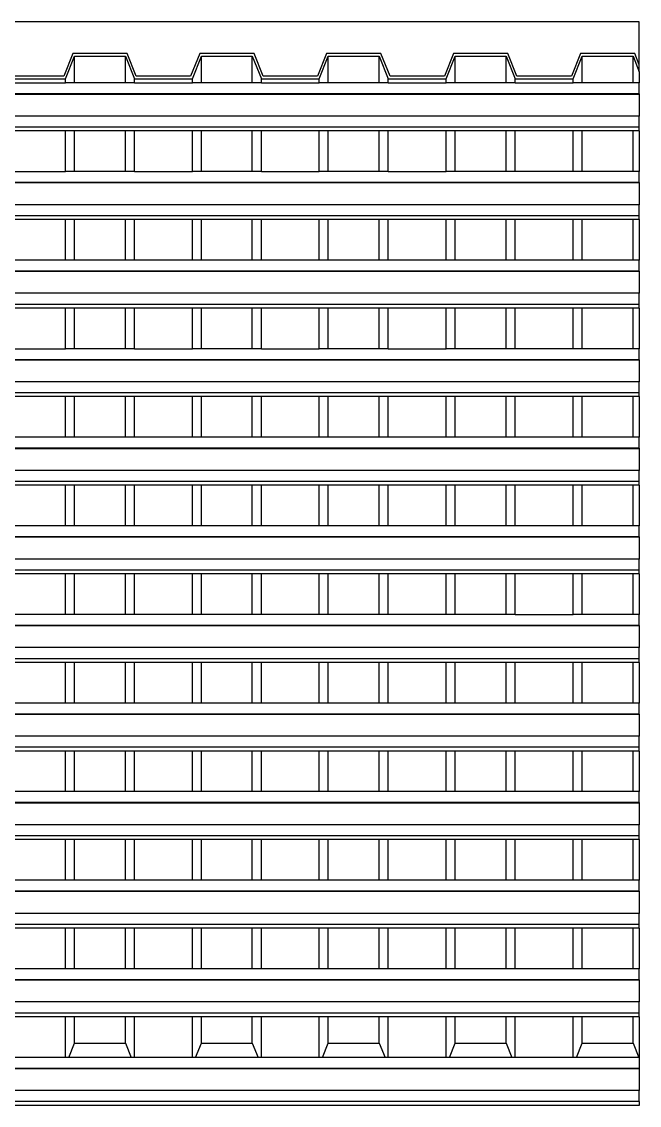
# Model space of a CAD drawing. Extents: x -34 to 34, y -12.8 to 11.9.
# Drawn here: x 19.647 to 21.021, y 9.51 to 11.923 of the extents above; entities that cross this region are included whole.
import ezdxf

# ---------------------------------------------------------------- set-up
doc = ezdxf.new("R2010")
doc.units = 0
doc.layers.get('0').update_dxf_attribs({"linetype": 'CONTINUOUS'})
doc.layers.add('SECTIONCUTEDGES', color=7, linetype='CONTINUOUS')

msp = doc.modelspace()

# ---------------------------------------------------------------- linework, layer by layer
for p, q in [((19.7645, 11.7867), (19.7645, 11.8463)), ((19.8777, 11.7867), (19.8777, 11.8463)), ((20.0469, 11.7867), (20.0469, 11.8463)), ((20.1601, 11.7867), (20.1601, 11.8463)), ((20.3293, 11.7867), (20.3293, 11.8463)), ((20.4425, 11.7867), (20.4425, 11.8463)), ((20.6117, 11.7867), (20.6117, 11.8463)), ((20.7249, 11.7867), (20.7249, 11.8463)), ((20.8941, 11.7867), (20.8941, 11.8463)), ((21.0073, 11.7867), (21.0073, 11.8463)), ((21.0213, 11.8111), (21.0213, 11.7867)), ((19.6155, 11.7867), (19.7443, 11.7867)), ((19.7443, 11.7867), (19.7443, 11.7956)), ((19.7645, 11.7867), (19.7443, 11.7867)), ((19.8777, 11.7867), (19.7645, 11.7867)), ((19.8979, 11.7867), (19.8777, 11.7867)), ((19.8979, 11.7867), (19.8979, 11.7956)), ((19.8979, 11.7867), (20.0267, 11.7867)), ((20.0267, 11.7867), (20.0267, 11.7956)), ((20.0469, 11.7867), (20.0267, 11.7867)), ((20.1601, 11.7867), (20.0469, 11.7867)), ((20.1803, 11.7867), (20.1601, 11.7867)), ((20.1803, 11.7867), (20.1803, 11.7956)), ((20.1803, 11.7867), (20.3091, 11.7867)), ((20.3091, 11.7867), (20.3091, 11.7956)), ((20.3293, 11.7867), (20.3091, 11.7867)), ((20.4425, 11.7867), (20.3293, 11.7867)), ((20.4627, 11.7867), (20.4425, 11.7867)), ((20.4627, 11.7867), (20.4627, 11.7956)), ((20.4627, 11.7867), (20.5915, 11.7867)), ((20.5915, 11.7867), (20.5915, 11.7956)), ((20.6117, 11.7867), (20.5915, 11.7867)), ((20.7249, 11.7867), (20.6117, 11.7867)), ((20.7451, 11.7867), (20.7249, 11.7867)), ((20.7451, 11.7867), (20.7451, 11.7956)), ((20.7451, 11.7867), (20.874, 11.7867)), ((20.874, 11.7867), (20.874, 11.7956)), ((20.8941, 11.7867), (20.874, 11.7867)), ((21.0073, 11.7867), (20.8941, 11.7867)), ((21.0213, 11.7867), (21.0073, 11.7867)), ((21.0213, 11.762), (21.0213, 11.7867)), ((21.0213, 11.762), (3.3268, 11.762)), ((21.0213, 11.7612), (3.3268, 11.7612)), ((21.0213, 11.762), (21.0213, 11.7612)), ((21.0213, 11.7612), (21.0213, 11.7127)), ((21.0213, 11.7127), (3.3268, 11.7127)), ((21.0213, 11.688), (21.0213, 11.7127)), ((21.0213, 11.688), (18.3268, 11.688)), ((21.0213, 11.6798), (21.0213, 11.688)), ((19.7443, 11.6798), (19.6155, 11.6798)), ((19.7443, 11.5894), (19.7443, 11.6798)), ((19.7645, 11.6798), (19.7443, 11.6798)), ((19.7645, 11.5894), (19.7645, 11.6798)), ((19.8777, 11.6798), (19.7645, 11.6798)), ((19.8777, 11.5894), (19.8777, 11.6798)), ((19.8979, 11.6798), (19.8777, 11.6798)), ((19.8979, 11.5894), (19.8979, 11.6798)), ((20.0267, 11.6798), (19.8979, 11.6798)), ((20.0267, 11.5894), (20.0267, 11.6798)), ((20.0469, 11.6798), (20.0267, 11.6798)), ((20.0469, 11.5894), (20.0469, 11.6798)), ((20.1601, 11.6798), (20.0469, 11.6798)), ((20.1601, 11.5894), (20.1601, 11.6798)), ((20.1803, 11.6798), (20.1601, 11.6798)), ((20.1803, 11.5894), (20.1803, 11.6798)), ((20.3091, 11.6798), (20.1803, 11.6798)), ((20.3091, 11.5894), (20.3091, 11.6798)), ((20.3293, 11.6798), (20.3091, 11.6798)), ((20.3293, 11.5894), (20.3293, 11.6798)), ((20.4425, 11.6798), (20.3293, 11.6798)), ((20.4425, 11.5894), (20.4425, 11.6798)), ((20.4627, 11.6798), (20.4425, 11.6798)), ((20.4627, 11.5894), (20.4627, 11.6798)), ((20.5915, 11.6798), (20.4627, 11.6798)), ((20.5915, 11.5894), (20.5915, 11.6798)), ((20.6117, 11.6798), (20.5915, 11.6798)), ((20.6117, 11.5894), (20.6117, 11.6798)), ((20.7249, 11.6798), (20.6117, 11.6798)), ((20.7249, 11.5894), (20.7249, 11.6798)), ((20.7451, 11.6798), (20.7249, 11.6798)), ((20.7451, 11.5894), (20.7451, 11.6798)), ((20.874, 11.6798), (20.7451, 11.6798)), ((20.874, 11.5894), (20.874, 11.6798)), ((20.8941, 11.6798), (20.874, 11.6798)), ((20.8941, 11.5894), (20.8941, 11.6798)), ((21.0073, 11.6798), (20.8941, 11.6798)), ((21.0073, 11.5894), (21.0073, 11.6798)), ((21.0213, 11.6798), (21.0073, 11.6798)), ((21.0213, 11.6798), (21.0213, 11.5894)), ((19.6155, 11.5894), (19.7443, 11.5894)), ((19.7645, 11.5894), (19.7443, 11.5894)), ((19.8777, 11.5894), (19.7645, 11.5894)), ((19.8979, 11.5894), (19.8777, 11.5894)), ((19.8979, 11.5894), (20.0267, 11.5894)), ((20.0469, 11.5894), (20.0267, 11.5894)), ((20.1601, 11.5894), (20.0469, 11.5894)), ((20.1803, 11.5894), (20.1601, 11.5894)), ((20.1803, 11.5894), (20.3091, 11.5894)), ((20.3293, 11.5894), (20.3091, 11.5894)), ((20.4425, 11.5894), (20.3293, 11.5894)), ((20.4627, 11.5894), (20.4425, 11.5894)), ((20.4627, 11.5894), (20.5915, 11.5894)), ((20.6117, 11.5894), (20.5915, 11.5894)), ((20.7249, 11.5894), (20.6117, 11.5894)), ((20.7451, 11.5894), (20.7249, 11.5894)), ((20.874, 11.5894), (20.7451, 11.5894)), ((20.8941, 11.5894), (20.874, 11.5894)), ((21.0073, 11.5894), (20.8941, 11.5894)), ((21.0213, 11.5894), (21.0073, 11.5894)), ((21.0213, 11.5647), (21.0213, 11.5894)), ((21.0213, 11.5647), (18.3268, 11.5647)), ((21.0213, 11.5639), (18.3268, 11.5639)), ((21.0213, 11.5647), (21.0213, 11.5639)), ((21.0213, 11.5639), (21.0213, 11.5154)), ((21.0213, 11.5154), (18.3268, 11.5154)), ((21.0213, 11.4907), (21.0213, 11.5154)), ((21.0213, 11.4907), (18.3268, 11.4907)), ((21.0213, 11.4825), (21.0213, 11.4907)), ((19.7443, 11.4825), (19.6155, 11.4825)), ((19.7443, 11.3921), (19.7443, 11.4825)), ((19.7645, 11.4825), (19.7443, 11.4825)), ((19.7645, 11.3921), (19.7645, 11.4825)), ((19.8777, 11.4825), (19.7645, 11.4825)), ((19.8777, 11.3921), (19.8777, 11.4825)), ((19.8979, 11.4825), (19.8777, 11.4825)), ((19.8979, 11.3921), (19.8979, 11.4825)), ((20.0267, 11.4825), (19.8979, 11.4825)), ((20.0267, 11.3921), (20.0267, 11.4825)), ((20.0469, 11.4825), (20.0267, 11.4825)), ((20.0469, 11.3921), (20.0469, 11.4825)), ((20.1601, 11.4825), (20.0469, 11.4825)), ((20.1601, 11.3921), (20.1601, 11.4825)), ((20.1803, 11.4825), (20.1601, 11.4825)), ((20.1803, 11.3921), (20.1803, 11.4825)), ((20.3091, 11.4825), (20.1803, 11.4825)), ((20.3091, 11.3921), (20.3091, 11.4825)), ((20.3293, 11.4825), (20.3091, 11.4825)), ((20.3293, 11.3921), (20.3293, 11.4825)), ((20.4425, 11.4825), (20.3293, 11.4825)), ((20.4425, 11.3921), (20.4425, 11.4825)), ((20.4627, 11.4825), (20.4425, 11.4825)), ((20.4627, 11.3921), (20.4627, 11.4825)), ((20.5915, 11.4825), (20.4627, 11.4825)), ((20.5915, 11.3921), (20.5915, 11.4825)), ((20.6117, 11.4825), (20.5915, 11.4825)), ((20.6117, 11.3921), (20.6117, 11.4825)), ((20.7249, 11.4825), (20.6117, 11.4825)), ((20.7249, 11.3921), (20.7249, 11.4825)), ((20.7451, 11.4825), (20.7249, 11.4825)), ((20.7451, 11.3921), (20.7451, 11.4825)), ((20.874, 11.4825), (20.7451, 11.4825)), ((20.874, 11.3921), (20.874, 11.4825)), ((20.8941, 11.4825), (20.874, 11.4825)), ((20.8941, 11.3921), (20.8941, 11.4825)), ((21.0073, 11.4825), (20.8941, 11.4825)), ((21.0073, 11.3921), (21.0073, 11.4825)), ((21.0213, 11.4825), (21.0073, 11.4825)), ((21.0213, 11.4825), (21.0213, 11.3921)), ((19.7443, 11.3921), (19.6155, 11.3921)), ((19.7645, 11.3921), (19.7443, 11.3921)), ((19.8777, 11.3921), (19.7645, 11.3921)), ((19.8979, 11.3921), (19.8777, 11.3921)), ((20.0267, 11.3921), (19.8979, 11.3921)), ((20.0469, 11.3921), (20.0267, 11.3921)), ((20.1601, 11.3921), (20.0469, 11.3921)), ((20.1803, 11.3921), (20.1601, 11.3921)), ((20.3091, 11.3921), (20.1803, 11.3921)), ((20.3293, 11.3921), (20.3091, 11.3921)), ((20.4425, 11.3921), (20.3293, 11.3921)), ((20.4627, 11.3921), (20.4425, 11.3921)), ((20.5915, 11.3921), (20.4627, 11.3921)), ((20.6117, 11.3921), (20.5915, 11.3921)), ((20.7249, 11.3921), (20.6117, 11.3921)), ((20.7451, 11.3921), (20.7249, 11.3921)), ((20.874, 11.3921), (20.7451, 11.3921)), ((20.8941, 11.3921), (20.874, 11.3921)), ((21.0073, 11.3921), (20.8941, 11.3921)), ((21.0213, 11.3921), (21.0073, 11.3921)), ((21.0213, 11.3674), (21.0213, 11.3921)), ((21.0213, 11.3674), (18.3268, 11.3674)), ((21.0213, 11.3674), (21.0213, 11.3666)), ((21.0213, 11.3666), (18.3268, 11.3666)), ((21.0213, 11.3666), (21.0213, 11.3181)), ((21.0213, 11.3181), (18.3268, 11.3181)), ((21.0213, 11.2935), (21.0213, 11.3181)), ((21.0213, 11.2935), (18.3268, 11.2935)), ((19.7443, 11.2852), (19.6155, 11.2852)), ((19.7443, 11.1948), (19.7443, 11.2852)), ((19.7645, 11.2852), (19.7443, 11.2852)), ((19.7645, 11.1948), (19.7645, 11.2852)), ((19.8777, 11.2852), (19.7645, 11.2852)), ((19.8777, 11.1948), (19.8777, 11.2852)), ((19.8979, 11.2852), (19.8777, 11.2852)), ((19.8979, 11.1948), (19.8979, 11.2852)), ((20.0267, 11.2852), (19.8979, 11.2852)), ((20.0267, 11.1948), (20.0267, 11.2852)), ((20.0469, 11.2852), (20.0267, 11.2852)), ((20.0469, 11.1948), (20.0469, 11.2852)), ((20.1601, 11.2852), (20.0469, 11.2852)), ((20.1601, 11.1948), (20.1601, 11.2852)), ((20.1803, 11.2852), (20.1601, 11.2852)), ((20.1803, 11.1948), (20.1803, 11.2852)), ((20.3091, 11.2852), (20.1803, 11.2852)), ((20.3091, 11.1948), (20.3091, 11.2852)), ((20.3293, 11.2852), (20.3091, 11.2852)), ((20.3293, 11.1948), (20.3293, 11.2852)), ((20.4425, 11.2852), (20.3293, 11.2852)), ((20.4425, 11.1948), (20.4425, 11.2852)), ((20.4627, 11.2852), (20.4425, 11.2852)), ((20.4627, 11.1948), (20.4627, 11.2852)), ((20.5915, 11.2852), (20.4627, 11.2852)), ((20.5915, 11.1948), (20.5915, 11.2852)), ((20.6117, 11.2852), (20.5915, 11.2852)), ((20.6117, 11.1948), (20.6117, 11.2852)), ((20.7249, 11.2852), (20.6117, 11.2852)), ((20.7249, 11.1948), (20.7249, 11.2852)), ((20.7451, 11.2852), (20.7249, 11.2852)), ((20.7451, 11.1948), (20.7451, 11.2852)), ((20.874, 11.2852), (20.7451, 11.2852)), ((20.874, 11.1948), (20.874, 11.2852)), ((20.8941, 11.2852), (20.874, 11.2852)), ((20.8941, 11.1948), (20.8941, 11.2852)), ((21.0073, 11.2852), (20.8941, 11.2852)), ((21.0073, 11.1948), (21.0073, 11.2852)), ((21.0213, 11.2852), (21.0073, 11.2852)), ((21.0213, 11.2852), (21.0213, 11.2935)), ((21.0213, 11.2852), (21.0213, 11.1948)), ((19.6155, 11.1948), (19.7443, 11.1948)), ((19.7645, 11.1948), (19.7443, 11.1948)), ((19.8777, 11.1948), (19.7645, 11.1948)), ((19.8979, 11.1948), (19.8777, 11.1948)), ((19.8979, 11.1948), (20.0267, 11.1948)), ((20.0469, 11.1948), (20.0267, 11.1948)), ((20.1601, 11.1948), (20.0469, 11.1948)), ((20.1803, 11.1948), (20.1601, 11.1948)), ((20.1803, 11.1948), (20.3091, 11.1948)), ((20.3293, 11.1948), (20.3091, 11.1948)), ((20.4425, 11.1948), (20.3293, 11.1948)), ((20.4627, 11.1948), (20.4425, 11.1948)), ((20.4627, 11.1948), (20.5915, 11.1948)), ((20.6117, 11.1948), (20.5915, 11.1948)), ((20.7249, 11.1948), (20.6117, 11.1948)), ((20.7451, 11.1948), (20.7249, 11.1948)), ((20.874, 11.1948), (20.7451, 11.1948)), ((20.8941, 11.1948), (20.874, 11.1948)), ((21.0073, 11.1948), (20.8941, 11.1948)), ((21.0213, 11.1948), (21.0073, 11.1948)), ((21.0213, 11.1702), (21.0213, 11.1948)), ((21.0213, 11.1702), (18.3268, 11.1702)), ((21.0213, 11.1693), (18.3268, 11.1693)), ((21.0213, 11.1702), (21.0213, 11.1693)), ((21.0213, 11.1693), (21.0213, 11.1208)), ((21.0213, 11.1208), (18.3268, 11.1208)), ((21.0213, 11.0962), (21.0213, 11.1208)), ((21.0213, 11.0962), (18.3268, 11.0962)), ((19.7443, 11.088), (19.6155, 11.088)), ((19.7443, 10.9975), (19.7443, 11.088)), ((19.7645, 11.088), (19.7443, 11.088)), ((19.7645, 10.9975), (19.7645, 11.088)), ((19.8777, 11.088), (19.7645, 11.088)), ((19.8777, 10.9975), (19.8777, 11.088)), ((19.8979, 11.088), (19.8777, 11.088)), ((19.8979, 10.9975), (19.8979, 11.088)), ((20.0267, 11.088), (19.8979, 11.088)), ((20.0267, 10.9975), (20.0267, 11.088)), ((20.0469, 11.088), (20.0267, 11.088)), ((20.0469, 10.9975), (20.0469, 11.088)), ((20.1601, 11.088), (20.0469, 11.088)), ((20.1601, 10.9975), (20.1601, 11.088)), ((20.1803, 11.088), (20.1601, 11.088)), ((20.1803, 10.9975), (20.1803, 11.088)), ((20.3091, 11.088), (20.1803, 11.088)), ((20.3091, 10.9975), (20.3091, 11.088)), ((20.3293, 11.088), (20.3091, 11.088)), ((20.3293, 10.9975), (20.3293, 11.088)), ((20.4425, 11.088), (20.3293, 11.088)), ((20.4425, 10.9975), (20.4425, 11.088)), ((20.4627, 11.088), (20.4425, 11.088)), ((20.4627, 10.9975), (20.4627, 11.088)), ((20.5915, 11.088), (20.4627, 11.088)), ((20.5915, 10.9975), (20.5915, 11.088)), ((20.6117, 11.088), (20.5915, 11.088)), ((20.6117, 10.9975), (20.6117, 11.088)), ((20.7249, 11.088), (20.6117, 11.088)), ((20.7249, 10.9975), (20.7249, 11.088)), ((20.7451, 11.088), (20.7249, 11.088)), ((20.7451, 10.9975), (20.7451, 11.088)), ((20.874, 11.088), (20.7451, 11.088)), ((20.874, 10.9975), (20.874, 11.088)), ((20.8941, 11.088), (20.874, 11.088)), ((20.8941, 10.9975), (20.8941, 11.088)), ((21.0073, 11.088), (20.8941, 11.088)), ((21.0073, 10.9975), (21.0073, 11.088)), ((21.0213, 11.088), (21.0073, 11.088)), ((21.0213, 11.088), (21.0213, 11.0962)), ((21.0213, 11.088), (21.0213, 10.9975)), ((19.7443, 10.9975), (19.6155, 10.9975)), ((19.7645, 10.9975), (19.7443, 10.9975)), ((19.8777, 10.9975), (19.7645, 10.9975)), ((19.8979, 10.9975), (19.8777, 10.9975)), ((20.0267, 10.9975), (19.8979, 10.9975)), ((20.0469, 10.9975), (20.0267, 10.9975)), ((20.1601, 10.9975), (20.0469, 10.9975)), ((20.1803, 10.9975), (20.1601, 10.9975)), ((20.3091, 10.9975), (20.1803, 10.9975)), ((20.3293, 10.9975), (20.3091, 10.9975)), ((20.4425, 10.9975), (20.3293, 10.9975)), ((20.4627, 10.9975), (20.4425, 10.9975)), ((20.5915, 10.9975), (20.4627, 10.9975)), ((20.6117, 10.9975), (20.5915, 10.9975)), ((20.7249, 10.9975), (20.6117, 10.9975)), ((20.7451, 10.9975), (20.7249, 10.9975)), ((20.874, 10.9975), (20.7451, 10.9975)), ((20.8941, 10.9975), (20.874, 10.9975)), ((21.0073, 10.9975), (20.8941, 10.9975)), ((21.0213, 10.9975), (21.0073, 10.9975)), ((21.0213, 10.9729), (21.0213, 10.9975)), ((21.0213, 10.9729), (18.3268, 10.9729)), ((21.0213, 10.9721), (18.3268, 10.9721)), ((21.0213, 10.9729), (21.0213, 10.9721)), ((21.0213, 10.9721), (21.0213, 10.9236)), ((21.0213, 10.9236), (18.3268, 10.9236)), ((21.0213, 10.8989), (21.0213, 10.9236)), ((21.0213, 10.8989), (18.3268, 10.8989)), ((19.7443, 10.8907), (19.6155, 10.8907)), ((19.7443, 10.8003), (19.7443, 10.8907)), ((19.7645, 10.8907), (19.7443, 10.8907)), ((19.7645, 10.8003), (19.7645, 10.8907)), ((19.8777, 10.8907), (19.7645, 10.8907)), ((19.8777, 10.8003), (19.8777, 10.8907)), ((19.8979, 10.8907), (19.8777, 10.8907)), ((19.8979, 10.8003), (19.8979, 10.8907)), ((20.0267, 10.8907), (19.8979, 10.8907)), ((20.0267, 10.8003), (20.0267, 10.8907)), ((20.0469, 10.8907), (20.0267, 10.8907)), ((20.0469, 10.8003), (20.0469, 10.8907)), ((20.1601, 10.8907), (20.0469, 10.8907)), ((20.1601, 10.8003), (20.1601, 10.8907)), ((20.1803, 10.8907), (20.1601, 10.8907)), ((20.1803, 10.8003), (20.1803, 10.8907)), ((20.3091, 10.8907), (20.1803, 10.8907)), ((20.3091, 10.8003), (20.3091, 10.8907)), ((20.3293, 10.8907), (20.3091, 10.8907)), ((20.3293, 10.8003), (20.3293, 10.8907)), ((20.4425, 10.8907), (20.3293, 10.8907)), ((20.4425, 10.8003), (20.4425, 10.8907)), ((20.4627, 10.8907), (20.4425, 10.8907)), ((20.4627, 10.8003), (20.4627, 10.8907)), ((20.5915, 10.8907), (20.4627, 10.8907)), ((20.5915, 10.8003), (20.5915, 10.8907)), ((20.6117, 10.8907), (20.5915, 10.8907)), ((20.6117, 10.8003), (20.6117, 10.8907)), ((20.7249, 10.8907), (20.6117, 10.8907)), ((20.7249, 10.8003), (20.7249, 10.8907)), ((20.7451, 10.8907), (20.7249, 10.8907)), ((20.7451, 10.8003), (20.7451, 10.8907)), ((20.874, 10.8907), (20.7451, 10.8907)), ((20.874, 10.8003), (20.874, 10.8907)), ((20.8941, 10.8907), (20.874, 10.8907)), ((20.8941, 10.8003), (20.8941, 10.8907)), ((21.0073, 10.8907), (20.8941, 10.8907)), ((21.0073, 10.8003), (21.0073, 10.8907)), ((21.0213, 10.8907), (21.0073, 10.8907)), ((21.0213, 10.8907), (21.0213, 10.8989)), ((21.0213, 10.8907), (21.0213, 10.8003)), ((19.7443, 10.8003), (19.6155, 10.8003)), ((19.7645, 10.8003), (19.7443, 10.8003)), ((19.8777, 10.8003), (19.7645, 10.8003)), ((19.8979, 10.8003), (19.8777, 10.8003)), ((20.0267, 10.8003), (19.8979, 10.8003)), ((20.0469, 10.8003), (20.0267, 10.8003)), ((20.1601, 10.8003), (20.0469, 10.8003)), ((20.1803, 10.8003), (20.1601, 10.8003)), ((20.3091, 10.8003), (20.1803, 10.8003)), ((20.3293, 10.8003), (20.3091, 10.8003)), ((20.4425, 10.8003), (20.3293, 10.8003)), ((20.4627, 10.8003), (20.4425, 10.8003)), ((20.5915, 10.8003), (20.4627, 10.8003)), ((20.6117, 10.8003), (20.5915, 10.8003)), ((20.7249, 10.8003), (20.6117, 10.8003)), ((20.7451, 10.8003), (20.7249, 10.8003)), ((20.874, 10.8003), (20.7451, 10.8003)), ((20.8941, 10.8003), (20.874, 10.8003)), ((21.0073, 10.8003), (20.8941, 10.8003)), ((21.0213, 10.8003), (21.0073, 10.8003)), ((21.0213, 10.7756), (21.0213, 10.8003)), ((21.0213, 10.7756), (18.3268, 10.7756)), ((21.0213, 10.7748), (18.3268, 10.7748)), ((21.0213, 10.7756), (21.0213, 10.7748)), ((21.0213, 10.7748), (21.0213, 10.7263)), ((21.0213, 10.7263), (18.3268, 10.7263)), ((21.0213, 10.7016), (21.0213, 10.7263)), ((21.0213, 10.7016), (18.3268, 10.7016)), ((19.7443, 10.6934), (19.6155, 10.6934)), ((19.7443, 10.603), (19.7443, 10.6934)), ((19.7645, 10.6934), (19.7443, 10.6934)), ((19.7645, 10.603), (19.7645, 10.6934)), ((19.8777, 10.6934), (19.7645, 10.6934)), ((19.8777, 10.603), (19.8777, 10.6934)), ((19.8979, 10.6934), (19.8777, 10.6934)), ((19.8979, 10.603), (19.8979, 10.6934)), ((20.0267, 10.6934), (19.8979, 10.6934)), ((20.0267, 10.603), (20.0267, 10.6934)), ((20.0469, 10.6934), (20.0267, 10.6934)), ((20.0469, 10.603), (20.0469, 10.6934)), ((20.1601, 10.6934), (20.0469, 10.6934)), ((20.1601, 10.603), (20.1601, 10.6934)), ((20.1803, 10.6934), (20.1601, 10.6934)), ((20.1803, 10.603), (20.1803, 10.6934)), ((20.3091, 10.6934), (20.1803, 10.6934)), ((20.3091, 10.603), (20.3091, 10.6934)), ((20.3293, 10.6934), (20.3091, 10.6934)), ((20.3293, 10.603), (20.3293, 10.6934)), ((20.4425, 10.6934), (20.3293, 10.6934)), ((20.4425, 10.603), (20.4425, 10.6934)), ((20.4627, 10.6934), (20.4425, 10.6934)), ((20.4627, 10.603), (20.4627, 10.6934)), ((20.5915, 10.6934), (20.4627, 10.6934)), ((20.5915, 10.603), (20.5915, 10.6934)), ((20.6117, 10.6934), (20.5915, 10.6934)), ((20.6117, 10.603), (20.6117, 10.6934)), ((20.7249, 10.6934), (20.6117, 10.6934)), ((20.7249, 10.603), (20.7249, 10.6934)), ((20.7451, 10.6934), (20.7249, 10.6934)), ((20.7451, 10.603), (20.7451, 10.6934)), ((20.874, 10.6934), (20.7451, 10.6934)), ((20.874, 10.603), (20.874, 10.6934)), ((20.8941, 10.6934), (20.874, 10.6934)), ((20.8941, 10.603), (20.8941, 10.6934)), ((21.0073, 10.6934), (20.8941, 10.6934)), ((21.0073, 10.603), (21.0073, 10.6934)), ((21.0213, 10.6934), (21.0073, 10.6934)), ((21.0213, 10.6934), (21.0213, 10.7016)), ((21.0213, 10.6934), (21.0213, 10.603)), ((19.7443, 10.603), (19.6155, 10.603)), ((19.7645, 10.603), (19.7443, 10.603)), ((19.8777, 10.603), (19.7645, 10.603)), ((19.8979, 10.603), (19.8777, 10.603)), ((20.0267, 10.603), (19.8979, 10.603)), ((20.0469, 10.603), (20.0267, 10.603)), ((20.1601, 10.603), (20.0469, 10.603)), ((20.1803, 10.603), (20.1601, 10.603)), ((20.3091, 10.603), (20.1803, 10.603)), ((20.3293, 10.603), (20.3091, 10.603)), ((20.4425, 10.603), (20.3293, 10.603)), ((20.4627, 10.603), (20.4425, 10.603)), ((20.5915, 10.603), (20.4627, 10.603)), ((20.6117, 10.603), (20.5915, 10.603)), ((20.7249, 10.603), (20.6117, 10.603)), ((20.7451, 10.603), (20.7249, 10.603)), ((20.7451, 10.603), (20.874, 10.603)), ((20.8941, 10.603), (20.874, 10.603)), ((21.0073, 10.603), (20.8941, 10.603)), ((21.0213, 10.603), (21.0073, 10.603)), ((21.0213, 10.5783), (21.0213, 10.603)), ((21.0213, 10.5783), (18.3268, 10.5783)), ((21.0213, 10.5775), (18.3268, 10.5775)), ((21.0213, 10.5783), (21.0213, 10.5775)), ((21.0213, 10.5775), (21.0213, 10.529)), ((21.0213, 10.529), (18.3268, 10.529)), ((21.0213, 10.5043), (21.0213, 10.529)), ((21.0213, 10.5043), (18.3268, 10.5043)), ((21.0213, 10.4961), (21.0213, 10.5043)), ((19.7443, 10.4961), (19.6155, 10.4961)), ((19.7443, 10.4057), (19.7443, 10.4961)), ((19.7645, 10.4961), (19.7443, 10.4961)), ((19.7645, 10.4057), (19.7645, 10.4961)), ((19.8777, 10.4961), (19.7645, 10.4961)), ((19.8777, 10.4057), (19.8777, 10.4961)), ((19.8979, 10.4961), (19.8777, 10.4961)), ((19.8979, 10.4057), (19.8979, 10.4961)), ((20.0267, 10.4961), (19.8979, 10.4961)), ((20.0267, 10.4057), (20.0267, 10.4961)), ((20.0469, 10.4961), (20.0267, 10.4961)), ((20.0469, 10.4057), (20.0469, 10.4961)), ((20.1601, 10.4961), (20.0469, 10.4961)), ((20.1601, 10.4057), (20.1601, 10.4961)), ((20.1803, 10.4961), (20.1601, 10.4961)), ((20.1803, 10.4057), (20.1803, 10.4961)), ((20.3091, 10.4961), (20.1803, 10.4961)), ((20.3091, 10.4057), (20.3091, 10.4961)), ((20.3293, 10.4961), (20.3091, 10.4961)), ((20.3293, 10.4057), (20.3293, 10.4961)), ((20.4425, 10.4961), (20.3293, 10.4961)), ((20.4425, 10.4057), (20.4425, 10.4961)), ((20.4627, 10.4961), (20.4425, 10.4961)), ((20.4627, 10.4057), (20.4627, 10.4961)), ((20.5915, 10.4961), (20.4627, 10.4961)), ((20.5915, 10.4057), (20.5915, 10.4961)), ((20.6117, 10.4961), (20.5915, 10.4961)), ((20.6117, 10.4057), (20.6117, 10.4961)), ((20.7249, 10.4961), (20.6117, 10.4961)), ((20.7249, 10.4057), (20.7249, 10.4961)), ((20.7451, 10.4961), (20.7249, 10.4961)), ((20.7451, 10.4057), (20.7451, 10.4961)), ((20.874, 10.4961), (20.7451, 10.4961)), ((20.874, 10.4057), (20.874, 10.4961)), ((20.8941, 10.4961), (20.874, 10.4961)), ((20.8941, 10.4057), (20.8941, 10.4961)), ((21.0073, 10.4961), (20.8941, 10.4961)), ((21.0073, 10.4057), (21.0073, 10.4961)), ((21.0213, 10.4961), (21.0073, 10.4961)), ((21.0213, 10.4961), (21.0213, 10.4057)), ((19.7443, 10.4057), (19.6155, 10.4057)), ((19.7645, 10.4057), (19.7443, 10.4057)), ((19.8777, 10.4057), (19.7645, 10.4057)), ((19.8979, 10.4057), (19.8777, 10.4057)), ((20.0267, 10.4057), (19.8979, 10.4057)), ((20.0469, 10.4057), (20.0267, 10.4057)), ((20.1601, 10.4057), (20.0469, 10.4057)), ((20.1803, 10.4057), (20.1601, 10.4057)), ((20.3091, 10.4057), (20.1803, 10.4057)), ((20.3293, 10.4057), (20.3091, 10.4057)), ((20.4425, 10.4057), (20.3293, 10.4057)), ((20.4627, 10.4057), (20.4425, 10.4057)), ((20.5915, 10.4057), (20.4627, 10.4057)), ((20.6117, 10.4057), (20.5915, 10.4057)), ((20.7249, 10.4057), (20.6117, 10.4057)), ((20.7451, 10.4057), (20.7249, 10.4057)), ((20.874, 10.4057), (20.7451, 10.4057)), ((20.8941, 10.4057), (20.874, 10.4057)), ((21.0073, 10.4057), (20.8941, 10.4057)), ((21.0213, 10.4057), (21.0073, 10.4057)), ((21.0213, 10.381), (21.0213, 10.4057)), ((21.0213, 10.381), (18.3268, 10.381)), ((21.0213, 10.3802), (18.3268, 10.3802)), ((21.0213, 10.381), (21.0213, 10.3802)), ((21.0213, 10.3802), (21.0213, 10.3317)), ((21.0213, 10.3317), (18.3268, 10.3317)), ((21.0213, 10.3071), (21.0213, 10.3317)), ((21.0213, 10.3071), (18.3268, 10.3071)), ((21.0213, 10.2988), (21.0213, 10.3071)), ((19.7443, 10.2988), (19.6155, 10.2988)), ((19.7443, 10.2084), (19.7443, 10.2988)), ((19.7645, 10.2988), (19.7443, 10.2988)), ((19.7645, 10.2084), (19.7645, 10.2988)), ((19.8777, 10.2988), (19.7645, 10.2988)), ((19.8777, 10.2084), (19.8777, 10.2988)), ((19.8979, 10.2988), (19.8777, 10.2988)), ((19.8979, 10.2084), (19.8979, 10.2988)), ((20.0267, 10.2988), (19.8979, 10.2988)), ((20.0267, 10.2084), (20.0267, 10.2988)), ((20.0469, 10.2988), (20.0267, 10.2988)), ((20.0469, 10.2084), (20.0469, 10.2988)), ((20.1601, 10.2988), (20.0469, 10.2988)), ((20.1601, 10.2084), (20.1601, 10.2988)), ((20.1803, 10.2988), (20.1601, 10.2988)), ((20.1803, 10.2084), (20.1803, 10.2988)), ((20.3091, 10.2988), (20.1803, 10.2988)), ((20.3091, 10.2084), (20.3091, 10.2988)), ((20.3293, 10.2988), (20.3091, 10.2988)), ((20.3293, 10.2084), (20.3293, 10.2988)), ((20.4425, 10.2988), (20.3293, 10.2988)), ((20.4425, 10.2084), (20.4425, 10.2988)), ((20.4627, 10.2988), (20.4425, 10.2988)), ((20.4627, 10.2084), (20.4627, 10.2988)), ((20.5915, 10.2988), (20.4627, 10.2988)), ((20.5915, 10.2084), (20.5915, 10.2988)), ((20.6117, 10.2988), (20.5915, 10.2988)), ((20.6117, 10.2084), (20.6117, 10.2988)), ((20.7249, 10.2988), (20.6117, 10.2988)), ((20.7249, 10.2084), (20.7249, 10.2988)), ((20.7451, 10.2988), (20.7249, 10.2988)), ((20.7451, 10.2084), (20.7451, 10.2988)), ((20.874, 10.2988), (20.7451, 10.2988)), ((20.874, 10.2084), (20.874, 10.2988)), ((20.8941, 10.2988), (20.874, 10.2988)), ((20.8941, 10.2084), (20.8941, 10.2988)), ((21.0073, 10.2988), (20.8941, 10.2988)), ((21.0073, 10.2084), (21.0073, 10.2988)), ((21.0213, 10.2988), (21.0073, 10.2988)), ((21.0213, 10.2988), (21.0213, 10.2084)), ((19.7443, 10.2084), (19.6155, 10.2084)), ((19.7645, 10.2084), (19.7443, 10.2084)), ((19.8777, 10.2084), (19.7645, 10.2084)), ((19.8979, 10.2084), (19.8777, 10.2084)), ((20.0267, 10.2084), (19.8979, 10.2084)), ((20.0469, 10.2084), (20.0267, 10.2084)), ((20.1601, 10.2084), (20.0469, 10.2084)), ((20.1803, 10.2084), (20.1601, 10.2084)), ((20.3091, 10.2084), (20.1803, 10.2084)), ((20.3293, 10.2084), (20.3091, 10.2084)), ((20.4425, 10.2084), (20.3293, 10.2084)), ((20.4627, 10.2084), (20.4425, 10.2084)), ((20.5915, 10.2084), (20.4627, 10.2084)), ((20.6117, 10.2084), (20.5915, 10.2084)), ((20.7249, 10.2084), (20.6117, 10.2084)), ((20.7451, 10.2084), (20.7249, 10.2084)), ((20.874, 10.2084), (20.7451, 10.2084)), ((20.8941, 10.2084), (20.874, 10.2084)), ((21.0073, 10.2084), (20.8941, 10.2084)), ((21.0213, 10.2084), (21.0073, 10.2084)), ((21.0213, 10.1838), (21.0213, 10.2084)), ((21.0213, 10.1838), (18.3268, 10.1838)), ((21.0213, 10.1829), (18.3268, 10.1829)), ((21.0213, 10.1838), (21.0213, 10.1829)), ((21.0213, 10.1829), (21.0213, 10.1344)), ((21.0213, 10.1344), (18.3268, 10.1344)), ((21.0213, 10.1098), (21.0213, 10.1344)), ((21.0213, 10.1098), (18.3268, 10.1098)), ((19.7443, 10.1016), (19.6155, 10.1016)), ((19.7443, 10.0112), (19.7443, 10.1016)), ((19.7645, 10.1016), (19.7443, 10.1016)), ((19.7645, 10.0112), (19.7645, 10.1016)), ((19.8777, 10.1016), (19.7645, 10.1016)), ((19.8777, 10.0112), (19.8777, 10.1016)), ((19.8979, 10.1016), (19.8777, 10.1016)), ((19.8979, 10.0112), (19.8979, 10.1016)), ((20.0267, 10.1016), (19.8979, 10.1016)), ((20.0267, 10.0112), (20.0267, 10.1016)), ((20.0469, 10.1016), (20.0267, 10.1016)), ((20.0469, 10.0112), (20.0469, 10.1016)), ((20.1601, 10.1016), (20.0469, 10.1016)), ((20.1601, 10.0112), (20.1601, 10.1016)), ((20.1803, 10.1016), (20.1601, 10.1016)), ((20.1803, 10.0112), (20.1803, 10.1016)), ((20.3091, 10.1016), (20.1803, 10.1016)), ((20.3091, 10.0112), (20.3091, 10.1016)), ((20.3293, 10.1016), (20.3091, 10.1016)), ((20.3293, 10.0112), (20.3293, 10.1016)), ((20.4425, 10.1016), (20.3293, 10.1016)), ((20.4425, 10.0112), (20.4425, 10.1016)), ((20.4627, 10.1016), (20.4425, 10.1016)), ((20.4627, 10.0112), (20.4627, 10.1016)), ((20.5915, 10.1016), (20.4627, 10.1016)), ((20.5915, 10.0112), (20.5915, 10.1016)), ((20.6117, 10.1016), (20.5915, 10.1016)), ((20.6117, 10.0112), (20.6117, 10.1016)), ((20.7249, 10.1016), (20.6117, 10.1016)), ((20.7249, 10.0112), (20.7249, 10.1016)), ((20.7451, 10.1016), (20.7249, 10.1016)), ((20.7451, 10.0112), (20.7451, 10.1016)), ((20.874, 10.1016), (20.7451, 10.1016)), ((20.874, 10.0112), (20.874, 10.1016)), ((20.8941, 10.1016), (20.874, 10.1016)), ((20.8941, 10.0112), (20.8941, 10.1016)), ((21.0073, 10.1016), (20.8941, 10.1016)), ((21.0073, 10.0112), (21.0073, 10.1016)), ((21.0213, 10.1016), (21.0073, 10.1016)), ((21.0213, 10.1016), (21.0213, 10.1098)), ((21.0213, 10.1016), (21.0213, 10.0112)), ((19.7443, 10.0112), (19.6155, 10.0112)), ((19.7645, 10.0112), (19.7443, 10.0112)), ((19.8777, 10.0112), (19.7645, 10.0112)), ((19.8979, 10.0112), (19.8777, 10.0112)), ((20.0267, 10.0112), (19.8979, 10.0112)), ((20.0469, 10.0112), (20.0267, 10.0112)), ((20.1601, 10.0112), (20.0469, 10.0112)), ((20.1803, 10.0112), (20.1601, 10.0112)), ((20.3091, 10.0112), (20.1803, 10.0112)), ((20.3293, 10.0112), (20.3091, 10.0112)), ((20.4425, 10.0112), (20.3293, 10.0112)), ((20.4627, 10.0112), (20.4425, 10.0112)), ((20.5915, 10.0112), (20.4627, 10.0112)), ((20.6117, 10.0112), (20.5915, 10.0112)), ((20.7249, 10.0112), (20.6117, 10.0112)), ((20.7451, 10.0112), (20.7249, 10.0112)), ((20.874, 10.0112), (20.7451, 10.0112)), ((20.8941, 10.0112), (20.874, 10.0112)), ((21.0073, 10.0112), (20.8941, 10.0112)), ((21.0213, 10.0112), (21.0073, 10.0112)), ((21.0213, 9.9865), (21.0213, 10.0112)), ((21.0213, 9.9865), (18.3268, 9.9865)), ((21.0213, 9.9857), (18.3268, 9.9857)), ((21.0213, 9.9865), (21.0213, 9.9857)), ((21.0213, 9.9857), (21.0213, 9.9372)), ((21.0213, 9.9372), (18.3268, 9.9372)), ((21.0213, 9.9125), (21.0213, 9.9372)), ((21.0213, 9.9125), (18.3268, 9.9125)), ((19.7443, 9.9043), (19.6155, 9.9043)), ((19.7443, 9.8139), (19.7443, 9.9043)), ((19.7645, 9.9043), (19.7443, 9.9043)), ((19.7645, 9.8139), (19.7645, 9.9043)), ((19.8777, 9.9043), (19.7645, 9.9043)), ((19.8777, 9.8139), (19.8777, 9.9043)), ((19.8979, 9.9043), (19.8777, 9.9043)), ((19.8979, 9.8139), (19.8979, 9.9043)), ((20.0267, 9.9043), (19.8979, 9.9043)), ((20.0267, 9.8139), (20.0267, 9.9043)), ((20.0469, 9.9043), (20.0267, 9.9043)), ((20.0469, 9.8139), (20.0469, 9.9043)), ((20.1601, 9.9043), (20.0469, 9.9043)), ((20.1601, 9.8139), (20.1601, 9.9043)), ((20.1803, 9.9043), (20.1601, 9.9043)), ((20.1803, 9.8139), (20.1803, 9.9043)), ((20.3091, 9.9043), (20.1803, 9.9043)), ((20.3091, 9.8139), (20.3091, 9.9043)), ((20.3293, 9.9043), (20.3091, 9.9043)), ((20.3293, 9.8139), (20.3293, 9.9043)), ((20.4425, 9.9043), (20.3293, 9.9043)), ((20.4425, 9.8139), (20.4425, 9.9043)), ((20.4627, 9.9043), (20.4425, 9.9043)), ((20.4627, 9.8139), (20.4627, 9.9043)), ((20.5915, 9.9043), (20.4627, 9.9043)), ((20.5915, 9.8139), (20.5915, 9.9043)), ((20.6117, 9.9043), (20.5915, 9.9043)), ((20.6117, 9.8139), (20.6117, 9.9043)), ((20.7249, 9.9043), (20.6117, 9.9043)), ((20.7249, 9.8139), (20.7249, 9.9043)), ((20.7451, 9.9043), (20.7249, 9.9043)), ((20.7451, 9.8139), (20.7451, 9.9043)), ((20.874, 9.9043), (20.7451, 9.9043)), ((20.874, 9.8139), (20.874, 9.9043)), ((20.8941, 9.9043), (20.874, 9.9043)), ((20.8941, 9.8139), (20.8941, 9.9043)), ((21.0073, 9.9043), (20.8941, 9.9043)), ((21.0073, 9.8139), (21.0073, 9.9043)), ((21.0213, 9.9043), (21.0073, 9.9043)), ((21.0213, 9.9043), (21.0213, 9.9125)), ((21.0213, 9.9043), (21.0213, 9.8139)), ((19.7443, 9.8139), (19.6155, 9.8139)), ((19.7645, 9.8139), (19.7443, 9.8139)), ((19.8777, 9.8139), (19.7645, 9.8139)), ((19.8979, 9.8139), (19.8777, 9.8139)), ((20.0267, 9.8139), (19.8979, 9.8139)), ((20.0469, 9.8139), (20.0267, 9.8139)), ((20.1601, 9.8139), (20.0469, 9.8139)), ((20.1803, 9.8139), (20.1601, 9.8139)), ((20.3091, 9.8139), (20.1803, 9.8139)), ((20.3293, 9.8139), (20.3091, 9.8139)), ((20.4425, 9.8139), (20.3293, 9.8139)), ((20.4627, 9.8139), (20.4425, 9.8139)), ((20.5915, 9.8139), (20.4627, 9.8139)), ((20.6117, 9.8139), (20.5915, 9.8139)), ((20.7249, 9.8139), (20.6117, 9.8139)), ((20.7451, 9.8139), (20.7249, 9.8139)), ((20.874, 9.8139), (20.7451, 9.8139)), ((20.8941, 9.8139), (20.874, 9.8139)), ((21.0073, 9.8139), (20.8941, 9.8139)), ((21.0213, 9.8139), (21.0073, 9.8139)), ((21.0213, 9.7892), (21.0213, 9.8139)), ((21.0213, 9.7892), (18.3268, 9.7892)), ((21.0213, 9.7884), (18.3268, 9.7884)), ((21.0213, 9.7892), (21.0213, 9.7884)), ((21.0213, 9.7884), (21.0213, 9.7399)), ((21.0213, 9.7399), (18.3268, 9.7399)), ((21.0213, 9.7152), (21.0213, 9.7399)), ((21.0213, 9.7152), (18.3268, 9.7152)), ((19.7443, 9.707), (19.6155, 9.707)), ((19.7443, 9.6166), (19.7443, 9.707)), ((19.7645, 9.707), (19.7443, 9.707)), ((19.7645, 9.6482), (19.7645, 9.707)), ((19.8777, 9.707), (19.7645, 9.707)), ((19.8777, 9.6482), (19.8777, 9.707)), ((19.8979, 9.707), (19.8777, 9.707)), ((19.8979, 9.6166), (19.8979, 9.707)), ((20.0267, 9.707), (19.8979, 9.707)), ((20.0267, 9.6166), (20.0267, 9.707)), ((20.0469, 9.707), (20.0267, 9.707)), ((20.0469, 9.6482), (20.0469, 9.707)), ((20.1601, 9.707), (20.0469, 9.707)), ((20.1601, 9.6482), (20.1601, 9.707)), ((20.1803, 9.707), (20.1601, 9.707)), ((20.1803, 9.6166), (20.1803, 9.707)), ((20.3091, 9.707), (20.1803, 9.707)), ((20.3091, 9.6166), (20.3091, 9.707)), ((20.3293, 9.707), (20.3091, 9.707)), ((20.3293, 9.6482), (20.3293, 9.707)), ((20.4425, 9.707), (20.3293, 9.707)), ((20.4425, 9.6482), (20.4425, 9.707)), ((20.4627, 9.707), (20.4425, 9.707)), ((20.4627, 9.6166), (20.4627, 9.707)), ((20.5915, 9.707), (20.4627, 9.707)), ((20.5915, 9.6166), (20.5915, 9.707)), ((20.6117, 9.707), (20.5915, 9.707)), ((20.6117, 9.6482), (20.6117, 9.707)), ((20.7249, 9.707), (20.6117, 9.707)), ((20.7249, 9.6482), (20.7249, 9.707)), ((20.7451, 9.707), (20.7249, 9.707)), ((20.7451, 9.6166), (20.7451, 9.707)), ((20.874, 9.707), (20.7451, 9.707)), ((20.874, 9.6166), (20.874, 9.707)), ((20.8941, 9.707), (20.874, 9.707)), ((20.8941, 9.6482), (20.8941, 9.707)), ((21.0073, 9.707), (20.8941, 9.707)), ((21.0073, 9.6482), (21.0073, 9.707)), ((21.0213, 9.707), (21.0073, 9.707)), ((21.0213, 9.707), (21.0213, 9.7152)), ((21.0213, 9.707), (21.0213, 9.6166)), ((19.7515, 9.6166), (19.7645, 9.6482)), ((19.7645, 9.6482), (19.8777, 9.6482)), ((19.8777, 9.6482), (19.8906, 9.6166)), ((20.034, 9.6166), (20.0469, 9.6482)), ((20.0469, 9.6482), (20.1601, 9.6482)), ((20.1601, 9.6482), (20.173, 9.6166)), ((20.3164, 9.6166), (20.3293, 9.6482)), ((20.3293, 9.6482), (20.4425, 9.6482)), ((20.4425, 9.6482), (20.4555, 9.6166)), ((20.5988, 9.6166), (20.6117, 9.6482)), ((20.6117, 9.6482), (20.7249, 9.6482)), ((20.7249, 9.6482), (20.7379, 9.6166)), ((20.8812, 9.6166), (20.8941, 9.6482)), ((20.8941, 9.6482), (21.0073, 9.6482)), ((21.0073, 9.6482), (21.0203, 9.6166)), ((19.7443, 9.6166), (19.6155, 9.6166)), ((19.7515, 9.6166), (19.7443, 9.6166)), ((19.8906, 9.6166), (19.7515, 9.6166)), ((19.8979, 9.6166), (19.8906, 9.6166)), ((20.0267, 9.6166), (19.8979, 9.6166)), ((20.034, 9.6166), (20.0267, 9.6166)), ((20.173, 9.6166), (20.034, 9.6166)), ((20.1803, 9.6166), (20.173, 9.6166)), ((20.3091, 9.6166), (20.1803, 9.6166)), ((20.3164, 9.6166), (20.3091, 9.6166)), ((20.4555, 9.6166), (20.3164, 9.6166)), ((20.4627, 9.6166), (20.4555, 9.6166)), ((20.5915, 9.6166), (20.4627, 9.6166)), ((20.5988, 9.6166), (20.5915, 9.6166)), ((20.7379, 9.6166), (20.5988, 9.6166)), ((20.7451, 9.6166), (20.7379, 9.6166)), ((20.874, 9.6166), (20.7451, 9.6166)), ((20.8812, 9.6166), (20.874, 9.6166)), ((21.0203, 9.6166), (20.8812, 9.6166)), ((21.0213, 9.6166), (21.0203, 9.6166)), ((21.0213, 9.6166), (21.0213, 9.5919)), ((21.0213, 9.5919), (18.3268, 9.5919)), ((21.0213, 9.5911), (18.3268, 9.5911)), ((21.0213, 9.5919), (21.0213, 9.5911)), ((21.0213, 9.5911), (21.0213, 9.5426)), ((21.0213, 9.5426), (18.3268, 9.5426)), ((21.0213, 9.518), (21.0213, 9.5426)), ((21.0213, 9.518), (18.4168, 9.518)), ((21.0213, 9.5097), (18.4168, 9.5097)), ((21.0213, 9.518), (21.0213, 9.5097))]:
    msp.add_line(p, q)
at = {"layer": 'SECTIONCUTEDGES'}
for p, q in [((21.0213, 11.923), (18.3283, 11.923)), ((21.0213, 11.8267), (21.0213, 11.923)), ((19.7606, 11.8521), (19.7404, 11.8014)), ((19.8816, 11.8521), (19.7606, 11.8521)), ((19.9018, 11.8014), (19.8816, 11.8521)), ((20.043, 11.8521), (20.0228, 11.8014)), ((20.164, 11.8521), (20.043, 11.8521)), ((20.1842, 11.8014), (20.164, 11.8521)), ((20.3254, 11.8521), (20.3052, 11.8014)), ((20.4464, 11.8521), (20.3254, 11.8521)), ((20.4666, 11.8014), (20.4464, 11.8521)), ((20.6078, 11.8521), (20.5876, 11.8014)), ((20.7288, 11.8521), (20.6078, 11.8521)), ((20.749, 11.8014), (20.7288, 11.8521)), ((20.8902, 11.8521), (20.8701, 11.8014)), ((21.0113, 11.8521), (20.8902, 11.8521)), ((21.0213, 11.8267), (21.0113, 11.8521)), ((19.7443, 11.7956), (19.7645, 11.8463)), ((19.7645, 11.8463), (19.8777, 11.8463)), ((19.8777, 11.8463), (19.8979, 11.7956)), ((20.0267, 11.7956), (20.0469, 11.8463)), ((20.0469, 11.8463), (20.1601, 11.8463)), ((20.1601, 11.8463), (20.1803, 11.7956)), ((20.3091, 11.7956), (20.3293, 11.8463)), ((20.3293, 11.8463), (20.4425, 11.8463)), ((20.4425, 11.8463), (20.4627, 11.7956)), ((20.5915, 11.7956), (20.6117, 11.8463)), ((20.6117, 11.8463), (20.7249, 11.8463)), ((20.7249, 11.8463), (20.7451, 11.7956)), ((20.874, 11.7956), (20.8941, 11.8463)), ((20.8941, 11.8463), (21.0073, 11.8463)), ((21.0073, 11.8463), (21.0213, 11.8111)), ((21.0213, 11.8111), (21.0213, 11.8267)), ((19.7404, 11.8014), (19.6194, 11.8014)), ((20.0228, 11.8014), (19.9018, 11.8014)), ((20.3052, 11.8014), (20.1842, 11.8014)), ((20.5876, 11.8014), (20.4666, 11.8014)), ((20.8701, 11.8014), (20.749, 11.8014)), ((19.6155, 11.7956), (19.7443, 11.7956)), ((19.8979, 11.7956), (20.0267, 11.7956)), ((20.1803, 11.7956), (20.3091, 11.7956)), ((20.4627, 11.7956), (20.5915, 11.7956)), ((20.7451, 11.7956), (20.874, 11.7956))]:
    msp.add_line(p, q, dxfattribs=at)

doc.saveas('drawing.dxf')
